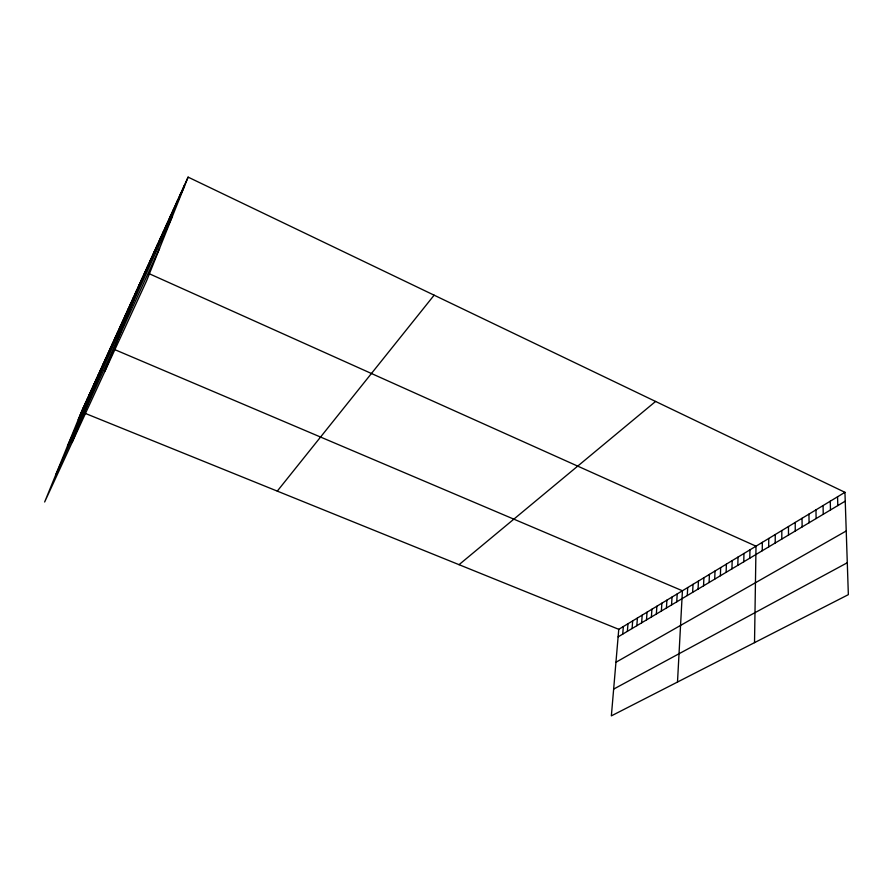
<?xml version="1.0" encoding="UTF-8"?>
<svg xmlns="http://www.w3.org/2000/svg" width="893" height="893" viewBox="0 0 893 893"><rect width="100%" height="100%" fill="white"/><g stroke="black" fill="none" stroke-linecap="round" stroke-linejoin="round"><path stroke-width="1.34" d="M781.799 539.059L781.821 530.554M775.202 543.011L775.247 534.527M768.683 546.907L768.75 538.457M762.242 550.747L762.343 542.341M754.518 642.647L756.014 546.181L148.696 273.481M749.796 558.192L749.953 549.854M743.769 561.786L743.958 553.481M737.819 565.347L738.031 557.076M731.947 568.863L732.171 560.625M726.132 572.335L726.389 564.13M720.383 575.762L720.662 567.591M714.713 579.155L715.014 571.018M709.098 582.515L709.422 574.4M703.55 585.819L703.896 577.749M698.069 589.101L698.438 581.053M692.644 592.338L693.035 584.335M687.286 595.542L687.699 587.561M677.497 682.04L682.419 590.764L114.304 349.431M676.749 601.849L677.195 593.923M671.558 604.941L672.027 597.06M666.435 608.01L666.915 600.152M661.367 611.035L661.869 603.21M656.355 614.038L656.868 606.235M651.388 616.996L651.923 609.227M646.487 619.932L647.034 612.196M641.632 622.834L642.201 615.121M636.821 625.703L637.412 618.023M632.077 628.538L632.679 620.892M627.366 631.351L627.991 623.738M622.722 634.13L623.347 626.54M844.945 492.311L618.76 629.319L611.359 715.873L848.35 594.649L844.945 492.311L188.11 177.127L81.419 411.852L44.65 502L146.463 281.116L188.11 177.127M180.922 193.982L184.471 185.13M153.909 253.355L157.391 244.704M157.101 246.334L160.595 237.661M160.349 239.201L163.854 230.506M163.642 231.968L167.158 223.239M166.991 224.612L170.507 215.849M170.396 217.133L173.923 208.348M173.845 209.542L177.383 200.735M177.361 201.829L180.899 192.988M124.964 316.982L128.346 308.61M127.643 311.088L131.037 302.694M130.356 305.127L133.76 296.699M133.113 299.066L136.529 290.616M135.903 292.926L139.33 284.443M138.739 286.698L142.177 278.192M104.972 371.131L145.057 271.84M144.621 273.771L148.071 265.21M147.669 267.074L151.14 258.479M150.772 260.265L154.243 251.647M95.484 381.746L98.755 373.709M97.772 376.734L101.054 368.664M100.083 371.655L103.376 363.551M102.427 366.498L105.72 358.383M104.794 361.285L108.109 353.137M72.087 442.481L110.52 347.824M109.638 350.659L112.965 342.443M112.105 345.234L115.443 336.996M114.605 339.731L117.954 331.47M117.139 334.161L120.499 325.867M119.718 328.512L123.078 320.196M122.319 322.786L125.701 314.436M80.292 415.133L83.495 407.286M82.39 410.546L85.594 402.665M84.5 405.891L87.726 397.988M86.643 401.18L89.88 393.255M88.809 396.414L92.057 388.455M91.008 391.592L94.256 383.599M93.24 386.702L96.5 378.688M78.227 419.677L184.55 186.012M67.488 445.998L172.494 216.117M56.08 473.982L159.557 248.421M277.276 491.117L434.132 295.181M459.035 564.677L655.585 401.448M618.112 636.876L845.236 501.152M615.947 662.26L846.229 530.978M613.647 689.106L847.29 562.746M84.935 413.269L618.76 629.319M837.556 496.787L837.813 505.594M830.267 501.207L830.479 509.97M823.067 505.561L823.246 514.29M815.968 509.858L816.113 518.554M808.958 514.111L809.069 522.762M802.037 518.297L802.126 526.926M795.216 522.438L795.261 531.022M788.474 526.524L788.486 535.063"/></g></svg>
